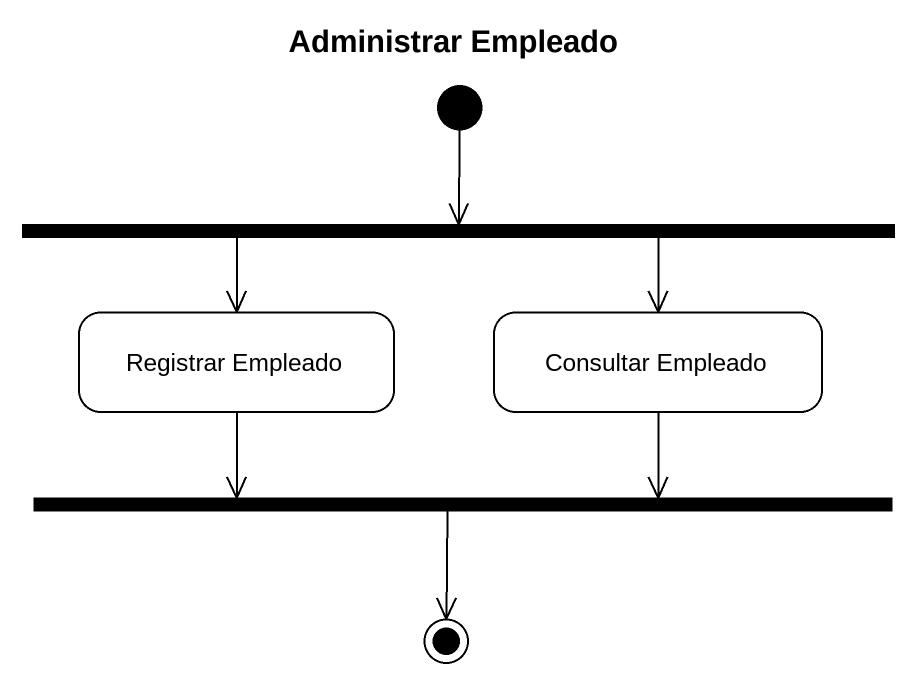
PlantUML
@startuml
title Administrar Empleado
hide empty description
state fork1 <<fork>>
state "Registrar Empleado" as Registrar_Empleado
state "Consultar Empleado" as Consultar_Empleado
state fork2 <<join>>
[*] --> fork1
fork1 -left-> Registrar_Empleado
fork1 --> Consultar_Empleado
Registrar_Empleado --> fork2
Consultar_Empleado --> fork2
fork2 --> [*]
@enduml
